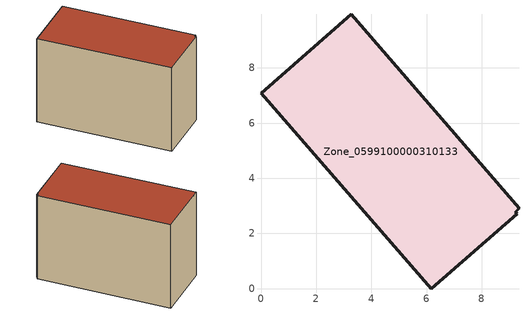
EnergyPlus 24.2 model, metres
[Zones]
Zone_0599100000310133
 floor ground (C_G): 0,7.08 3.28,9.94 9.35,2.91 9.22,2.77 9.28,2.71 6.17,0 z0
 wall outside (C_F): 3.28,9.94 0,7.08 6.17,0 9.28,2.71 9.22,2.77 9.35,2.91 3.28,9.94 z0:6.29
 roof outside (C_R): 9.28,2.71 9.22,2.77 9.35,2.91 3.28,9.94 0,7.08 6.17,0 z6.29
[BUILDING]
Pand.0599100000310133: North Axis=0; Terrain=City; Loads Convergence Tolerance Value=0.04; Temperature Convergence Tolerance Value=0.4; Solar Distribution=FullExterior; Maximum Number of Warmup Days=25; Minimum Number of Warmup Days=1
[Site:Location]
Rotterdam.The.Hague.AP_ZH_NLD Design_Conditions: Latitude=51.96; Longitude=4.45; Time Zone=1; Elevation=-4.5
[SITE:GROUNDTEMPERATURE:BUILDINGSURFACE]
18, 18, 18, 18, 18, 18, 18, 18, 18, 18, 18, 18
[MATERIAL] Thermal Absorptance=0.9; Solar Absorptance=0.7; Visible Absorptance=0.7
Name | Roughness | Thickness | Conductivity | Density | Specific Heat
G.TI.1946 | MediumSmooth | 0.15 | 1 | 540 | 1210
F.TI.1946 | Rough | 0.3 | 0.857143 | 1920 | 840
R.TI.1946 | MediumRough | 0.2 | 0.1 | 1500 | 1000
[CONSTRUCTION]
C_G: G.TI.1946
C_F: F.TI.1946
C_R: R.TI.1946
[ZONE]
Zone_0599100000310133: Type=1; Multiplier=1; Ceiling Height=Autocalculate; Volume=Autocalculate; Floor Area=autocalculate; Part of Total Floor Area=Yes
[ZONEINFILTRATION:DESIGNFLOWRATE]
Infil_Zone_0599100000310133: Zone or ZoneList or Space or SpaceList=Zone_0599100000310133; Schedule=AlwaysOn; Design Flow Rate Calculation Method=Flow/Area; Flow Rate per Floor Area=0.003; Constant Term Coefficient=1; Temperature Term Coefficient=0; Velocity Term Coefficient=0; Velocity Squared Term Coefficient=0
[HVACTEMPLATE:ZONE:IDEALLOADSAIRSYSTEM]
Zone_0599100000310133: Maximum Heating Supply Air Temperature=50; Minimum Cooling Supply Air Temperature=13; Maximum Heating Supply Air Humidity Ratio=0.0156; Minimum Cooling Supply Air Humidity Ratio=0.0077; Heating Limit=NoLimit; Cooling Limit=NoLimit; Dehumidification Control Type=ConstantSensibleHeatRatio; Cooling Sensible Heat Ratio=0.7; Dehumidification Setpoint=60; Humidification Control Type=None; Humidification Setpoint=30; Outdoor Air Method=None; Outdoor Air Flow Rate per Person=0.00944; Outdoor Air Flow Rate per Zone Floor Area=0; Outdoor Air Flow Rate per Zone=0; Demand Controlled Ventilation Type=None; Outdoor Air Economizer Type=NoEconomizer; Heat Recovery Type=None; Sensible Heat Recovery Effectiveness=0.7; Latent Heat Recovery Effectiveness=0.65
[ZONECONTROL:THERMOSTAT]
ThermostatControl_Zone_0599100000310133: Zone or ZoneList=Zone_0599100000310133; Control Type Schedule=DualSetpointControlType; Control 1=Thermostat_Zone_0599100000310133; Temperature Difference Between Cutout And Setpoint=0
[THERMOSTATSETPOINT:DUALSETPOINT]
Thermostat_Zone_0599100000310133: Heating Setpoint Temperature Schedule=HeatingSetpoint_Zone_0599100000310133; Cooling Setpoint Temperature Schedule=CoolingSetpoint_Zone_0599100000310133
[SCHEDULE:COMPACT]
HeatingSetpoint_Zone_0599100000310133: Through: 12/31, For: AllDays, Until: 24:00, 21
CoolingSetpoint_Zone_0599100000310133: Through: 12/31, For: AllDays, Until: 24:00, 24
DualSetpointControlType: Through: 12/31, For: AllDays, Until: 24:00, 4
AlwaysOn: Through: 12/31, For: AllDays, Until: 24:00, 1
